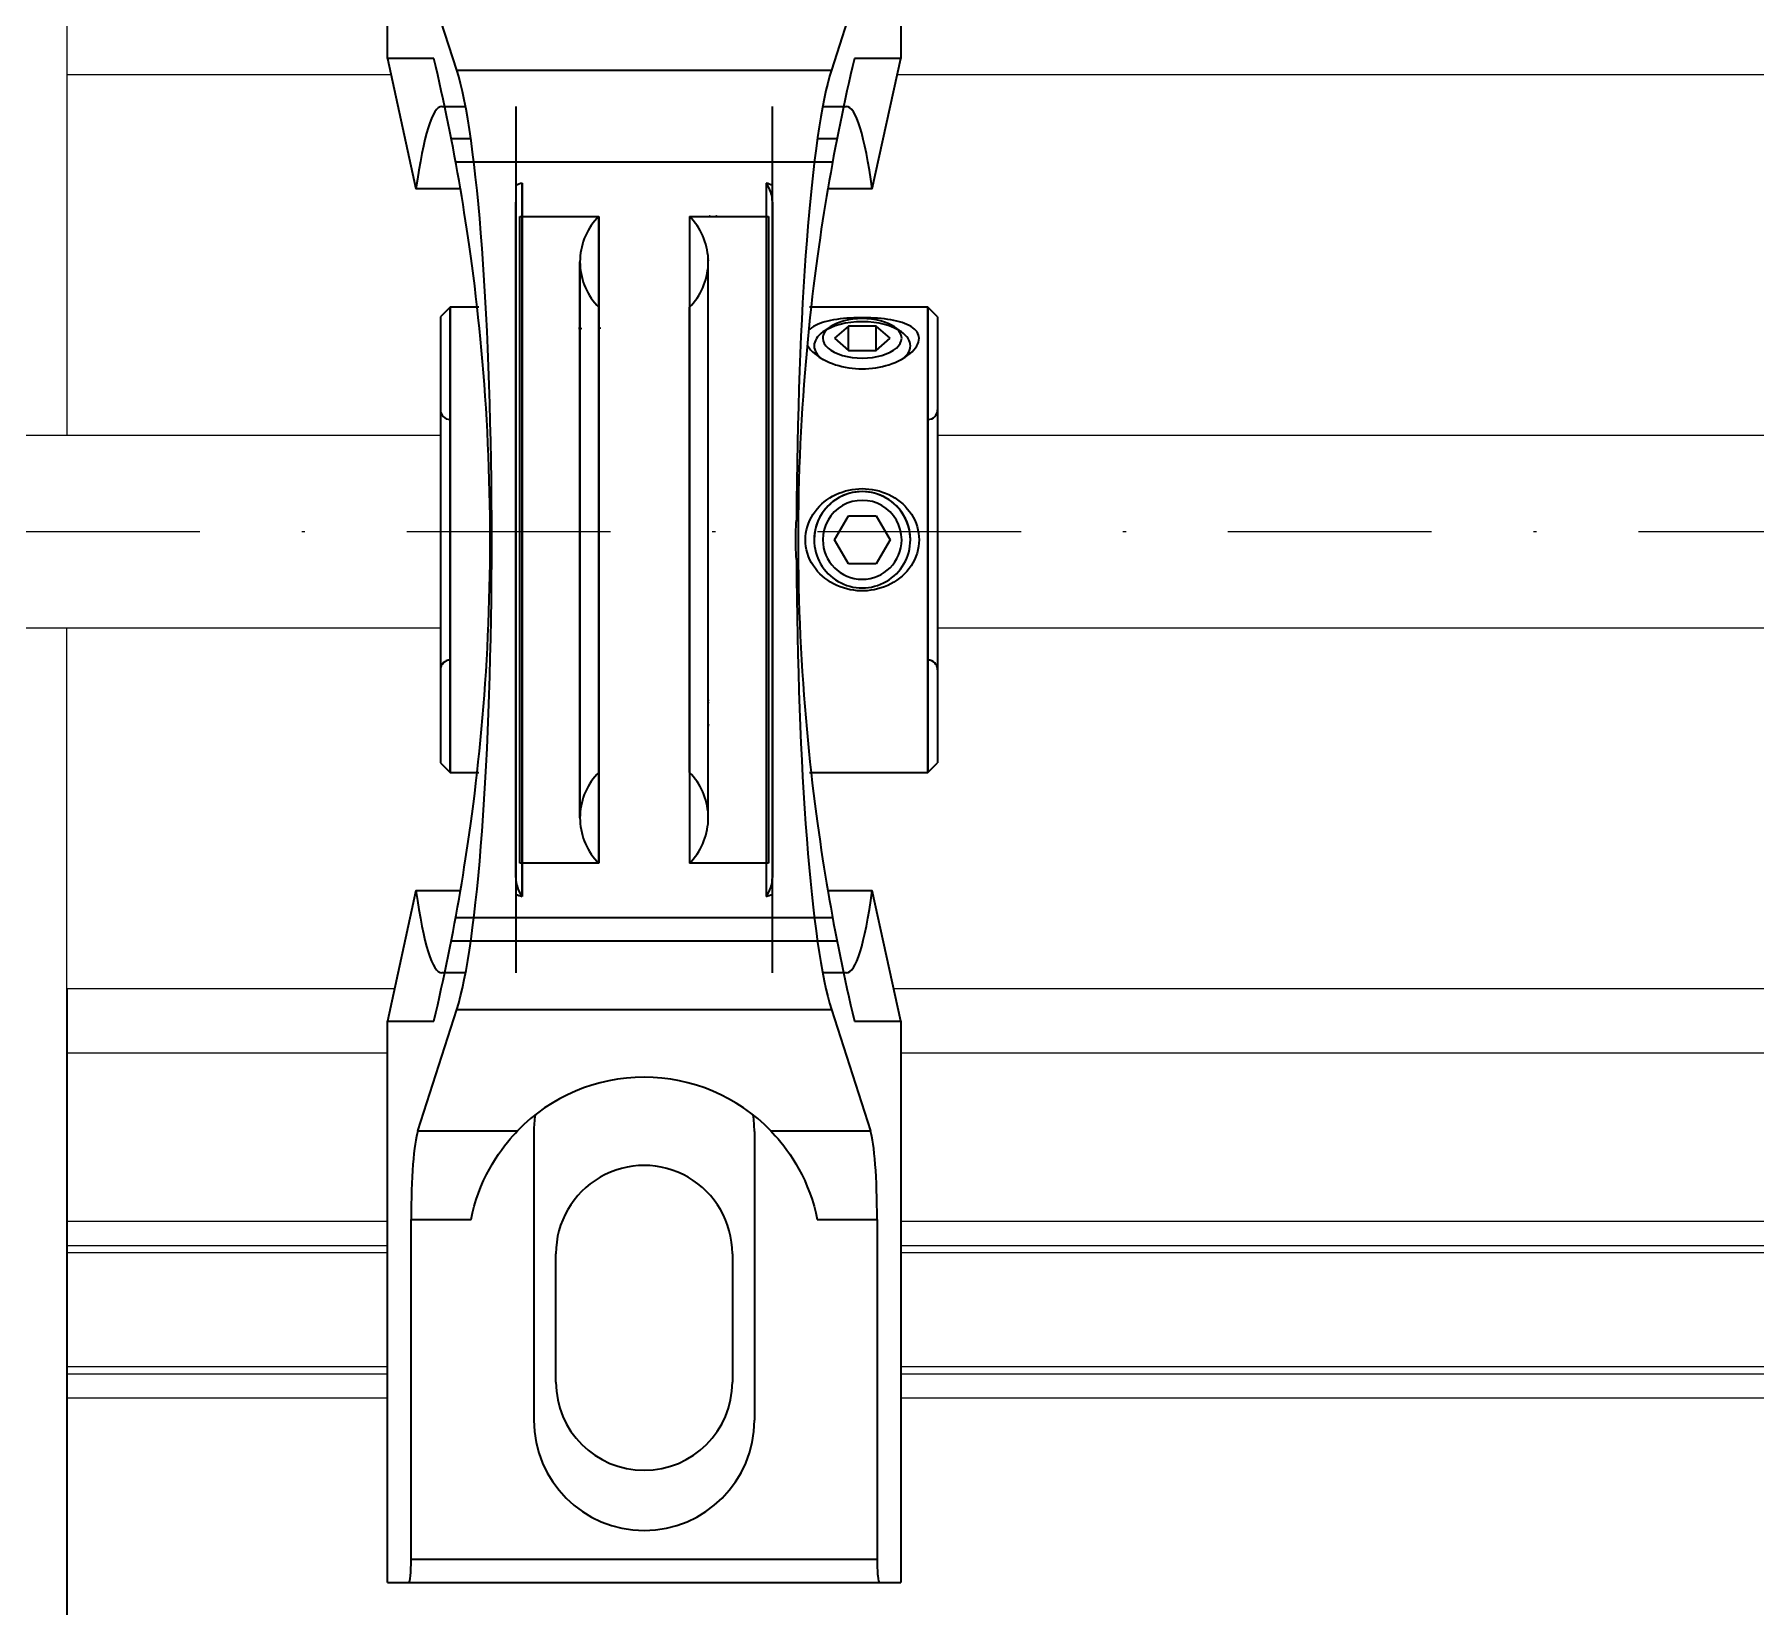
# Model space of a CAD drawing. Header units: millimetres. Extents: x -3183 to 3067, y 1033 to 2218.
# Drawn here: x -2893.1 to -2839.4, y 1999 to 2048 of the extents above; entities that cross this region are included whole.
import ezdxf

# ---------------------------------------------------------------- set-up
doc = ezdxf.new("R2010")
doc.units = ezdxf.units.MM
doc.linetypes.add('KRESKAKROPKA2', pattern=[12.7, 6.35, -3.175, 0, -3.175])
doc.linetypes.add('phl_thick', pattern=[0])
doc.layers.add('Kontury', color=7, linetype='Continuous', lineweight=35)
doc.layers.add('oś', color=7, linetype='KRESKAKROPKA2', lineweight=13)
doc.layers.add('projection', color=7, linetype='Continuous')

msp = doc.modelspace()

# ---------------------------------------------------------------- linework, layer by layer
for p, q in [((-2892.05112, 2066.78669), (-2892.05112, 2035.54289)), ((-2882.05112, 2046.78669), (-2881.94202, 2046.78669)), ((-2866.16022, 2046.78669), (-2717.30112, 2046.78669)), ((-2907.05112, 2035.54289), (-2880.40112, 2035.54289)), ((-2864.90112, 2035.54289), (-2719.55112, 2035.54289)), ((-2907.05112, 2029.54289), (-2880.40112, 2029.54289)), ((-2892.05112, 2028.79289), (-2892.05112, 2029.54289)), ((-2864.90112, 2029.54289), (-2719.55112, 2029.54289)), ((-2881.83292, 2018.28669), (-2892.05112, 2018.28669)), ((-2717.30112, 2018.28669), (-2866.26932, 2018.28669)), ((-2882.05112, 2016.28669), (-2892.05112, 2016.28669)), ((-2717.30112, 2016.28669), (-2866.05112, 2016.28669)), ((-2882.05112, 2011.03669), (-2892.05112, 2011.03669)), ((-2717.30112, 2011.03669), (-2866.05112, 2011.03669)), ((-2882.05112, 2010.28669), (-2892.05112, 2010.28669)), ((-2717.30112, 2010.28669), (-2866.05112, 2010.28669)), ((-2882.05112, 2010.0655), (-2892.05112, 2010.0655)), ((-2717.30112, 2010.0655), (-2866.05112, 2010.0655)), ((-2882.05112, 2006.50789), (-2892.05112, 2006.50789)), ((-2717.30112, 2006.50789), (-2866.05112, 2006.50789)), ((-2882.05112, 2006.28669), (-2892.05112, 2006.28669)), ((-2717.30112, 2006.28669), (-2866.05112, 2006.28669)), ((-2882.05112, 2005.53669), (-2892.05112, 2005.53669)), ((-2717.30112, 2005.53669), (-2866.05112, 2005.53669))]:
    msp.add_line(p, q)
at = {"layer": 'Kontury'}
for p, q in [((-2882.05112, 2047.28669), (-2882.05112, 2064.78669)), ((-2866.05112, 2064.78669), (-2866.05112, 2047.28669)), ((-2879.89131, 2046.92625), (-2881.10883, 2050.70601)), ((-2866.99341, 2050.70601), (-2868.21093, 2046.92625)), ((-2882.05112, 2047.28669), (-2881.16415, 2043.22169)), ((-2880.60557, 2047.28669), (-2882.05112, 2047.28669)), ((-2866.05112, 2047.28669), (-2867.49667, 2047.28669)), ((-2866.93808, 2043.22169), (-2866.05112, 2047.28669)), ((-2879.89131, 2046.92625), (-2868.21093, 2046.92625)), ((-2880.3601, 2045.78669), (-2879.61812, 2045.78669)), ((-2878.05112, 2045.78669), (-2878.05112, 2018.78669)), ((-2870.05112, 2018.78669), (-2870.05112, 2045.78669)), ((-2868.48412, 2045.78669), (-2867.74214, 2045.78669)), ((-2879.45527, 2044.78669), (-2880.06437, 2044.78669)), ((-2868.03787, 2044.78669), (-2868.64697, 2044.78669)), ((-2879.92656, 2044.06169), (-2868.17568, 2044.06169)), ((-2877.85573, 2043.40368), (-2877.85573, 2021.16971)), ((-2877.85573, 2021.16971), (-2877.85573, 2043.40368)), ((-2870.2465, 2043.40368), (-2870.2465, 2021.16971)), ((-2870.2465, 2043.40368), (-2870.2465, 2021.16971)), ((-2879.77752, 2043.22169), (-2881.16415, 2043.22169)), ((-2879.73749, 2042.98445), (-2879.77752, 2043.22168)), ((-2879.6971, 2042.73951), (-2879.73749, 2042.98445)), ((-2868.36475, 2042.98445), (-2868.40514, 2042.73951)), ((-2868.32472, 2043.22168), (-2868.36475, 2042.98445)), ((-2866.93808, 2043.22169), (-2868.32472, 2043.22169)), ((-2879.65654, 2042.48744), (-2879.6971, 2042.73951)), ((-2879.61598, 2042.22887), (-2879.65654, 2042.48744)), ((-2878.05112, 2032.28669), (-2878.05112, 2042.80988)), ((-2877.92612, 2042.36512), (-2875.46533, 2042.36512)), ((-2877.92612, 2022.20827), (-2877.92612, 2042.36512)), ((-2875.52914, 2042.2983), (-2875.58979, 2042.2286)), ((-2875.46533, 2042.36512), (-2875.52914, 2042.2983)), ((-2875.46533, 2022.20827), (-2875.46533, 2042.36512)), ((-2875.46533, 2042.36512), (-2875.46533, 2022.20827)), ((-2872.63691, 2042.36512), (-2872.63691, 2022.20827)), ((-2872.5731, 2042.2983), (-2872.63691, 2042.36512)), ((-2872.63691, 2042.36512), (-2870.17612, 2042.36512)), ((-2872.63691, 2042.36512), (-2872.63691, 2022.20827)), ((-2872.51245, 2042.2286), (-2872.5731, 2042.2983)), ((-2872.02621, 2042.3582), (-2872.03092, 2042.35446)), ((-2872.02107, 2042.36172), (-2872.02621, 2042.3582)), ((-2872.01555, 2042.36503), (-2872.02107, 2042.36172)), ((-2872.00967, 2042.3681), (-2872.01555, 2042.36503)), ((-2872.00348, 2042.37092), (-2872.00967, 2042.3681)), ((-2871.997, 2042.3735), (-2872.00348, 2042.37092)), ((-2871.8075, 2042.3714), (-2871.81726, 2042.37397)), ((-2871.79778, 2042.36858), (-2871.8075, 2042.3714)), ((-2871.78815, 2042.36554), (-2871.79778, 2042.36858)), ((-2871.77865, 2042.36227), (-2871.78815, 2042.36554)), ((-2871.76933, 2042.35878), (-2871.77865, 2042.36227)), ((-2871.76023, 2042.35509), (-2871.76933, 2042.35878)), ((-2870.17612, 2042.36512), (-2870.17612, 2022.20827)), ((-2870.05112, 2042.80988), (-2870.05112, 2032.28669)), ((-2868.4457, 2042.48744), (-2868.48626, 2042.22887)), ((-2868.40514, 2042.73951), (-2868.4457, 2042.48744)), ((-2879.57561, 2041.96447), (-2879.61598, 2042.22887)), ((-2879.5355, 2041.69416), (-2879.57561, 2041.96447)), ((-2875.88071, 2041.75875), (-2875.91606, 2041.67339)), ((-2875.84145, 2041.84238), (-2875.88071, 2041.75875)), ((-2875.79836, 2041.92412), (-2875.84145, 2041.84238)), ((-2875.75155, 2042.00377), (-2875.79836, 2041.92412)), ((-2875.70111, 2042.08118), (-2875.75155, 2042.00377)), ((-2875.64715, 2042.15618), (-2875.70111, 2042.08118)), ((-2875.58979, 2042.2286), (-2875.64715, 2042.15618)), ((-2872.45509, 2042.15618), (-2872.51245, 2042.2286)), ((-2872.40112, 2042.08118), (-2872.45509, 2042.15618)), ((-2872.35069, 2042.00377), (-2872.40112, 2042.08118)), ((-2872.30387, 2041.92412), (-2872.35069, 2042.00377)), ((-2872.26079, 2041.84238), (-2872.30387, 2041.92412)), ((-2872.22153, 2041.75875), (-2872.26079, 2041.84238)), ((-2872.18618, 2041.67339), (-2872.22153, 2041.75875)), ((-2868.52662, 2041.96447), (-2868.56674, 2041.69416)), ((-2868.48626, 2042.22887), (-2868.52662, 2041.96447)), ((-2879.49517, 2041.41423), (-2879.5355, 2041.69416)), ((-2879.45472, 2041.12431), (-2879.49517, 2041.41423)), ((-2876.03194, 2041.22722), (-2876.04259, 2041.13544)), ((-2876.01707, 2041.31841), (-2876.03194, 2041.22722)), ((-2875.998, 2041.40881), (-2876.01707, 2041.31841)), ((-2875.97477, 2041.49823), (-2875.998, 2041.40881)), ((-2875.94744, 2041.58649), (-2875.97477, 2041.49823)), ((-2875.91606, 2041.67339), (-2875.94744, 2041.58649)), ((-2872.1548, 2041.58649), (-2872.18618, 2041.67339)), ((-2872.12747, 2041.49823), (-2872.1548, 2041.58649)), ((-2872.10424, 2041.40881), (-2872.12747, 2041.49823)), ((-2872.08517, 2041.31841), (-2872.10424, 2041.40881)), ((-2872.0703, 2041.22722), (-2872.08517, 2041.31841)), ((-2872.05965, 2041.13544), (-2872.0703, 2041.22722)), ((-2868.60707, 2041.41423), (-2868.64752, 2041.12431)), ((-2868.56674, 2041.69416), (-2868.60707, 2041.41423)), ((-2879.41431, 2040.8247), (-2879.45472, 2041.12431)), ((-2879.37413, 2040.51574), (-2879.41431, 2040.8247)), ((-2876.04899, 2041.04327), (-2876.05112, 2040.95091)), ((-2876.05112, 2040.95091), (-2876.04899, 2040.85854)), ((-2876.05112, 2040.95091), (-2876.05112, 2023.62248)), ((-2876.05112, 2023.62248), (-2876.05112, 2040.95091)), ((-2876.04259, 2041.13544), (-2876.04899, 2041.04327)), ((-2876.04899, 2040.85854), (-2876.04259, 2040.76637)), ((-2876.04259, 2040.76637), (-2876.03194, 2040.67459)), ((-2872.0703, 2040.67459), (-2872.05965, 2040.76637)), ((-2872.05325, 2041.04327), (-2872.05965, 2041.13544)), ((-2872.05965, 2040.76637), (-2872.05325, 2040.85854)), ((-2872.05112, 2040.95091), (-2872.05325, 2041.04327)), ((-2872.05325, 2040.85854), (-2872.05112, 2040.95091)), ((-2872.05112, 2041.01487), (-2872.05091, 2041.01933)), ((-2872.0509, 2041.01026), (-2872.05112, 2041.01487)), ((-2872.05112, 2023.62248), (-2872.05112, 2040.95091)), ((-2872.05112, 2023.62248), (-2872.05112, 2040.95091)), ((-2872.05091, 2041.01933), (-2872.05028, 2041.02383)), ((-2872.05023, 2041.0056), (-2872.0509, 2041.01026)), ((-2872.05028, 2041.02383), (-2872.04924, 2041.02836)), ((-2872.04912, 2041.00089), (-2872.05023, 2041.0056)), ((-2872.04924, 2041.02836), (-2872.04777, 2041.03289)), ((-2872.04756, 2040.99617), (-2872.04912, 2041.00089)), ((-2872.04777, 2041.03289), (-2872.04588, 2041.03742)), ((-2872.04555, 2040.99145), (-2872.04756, 2040.99617)), ((-2872.04588, 2041.03742), (-2872.04356, 2041.04191)), ((-2872.04309, 2040.98674), (-2872.04555, 2040.99145)), ((-2872.04356, 2041.04191), (-2872.04081, 2041.04635)), ((-2872.04018, 2040.98208), (-2872.04309, 2040.98674)), ((-2868.68793, 2040.8247), (-2868.72811, 2040.51574)), ((-2868.64752, 2041.12431), (-2868.68793, 2040.8247)), ((-2879.33435, 2040.19781), (-2879.37413, 2040.51574)), ((-2879.29515, 2039.87133), (-2879.33435, 2040.19781)), ((-2876.03194, 2040.67459), (-2876.01707, 2040.58341)), ((-2876.01707, 2040.58341), (-2875.998, 2040.49301)), ((-2875.998, 2040.49301), (-2875.97477, 2040.40358)), ((-2875.97477, 2040.40358), (-2875.94744, 2040.31532)), ((-2875.94744, 2040.31532), (-2875.91606, 2040.22842)), ((-2875.91606, 2040.22842), (-2875.88071, 2040.14306)), ((-2872.22153, 2040.14306), (-2872.18618, 2040.22842)), ((-2872.18618, 2040.22842), (-2872.1548, 2040.31532)), ((-2872.1548, 2040.31532), (-2872.12747, 2040.40358)), ((-2872.12747, 2040.40358), (-2872.10424, 2040.49301)), ((-2872.10424, 2040.49301), (-2872.08517, 2040.58341)), ((-2872.08517, 2040.58341), (-2872.0703, 2040.67459)), ((-2868.76789, 2040.19781), (-2868.80709, 2039.87133)), ((-2868.72811, 2040.51574), (-2868.76789, 2040.19781)), ((-2879.25671, 2039.53669), (-2879.29515, 2039.87133)), ((-2875.88071, 2040.14306), (-2875.84145, 2040.05943)), ((-2875.84145, 2040.05943), (-2875.79836, 2039.9777)), ((-2875.79836, 2039.9777), (-2875.75155, 2039.89804)), ((-2875.75155, 2039.89804), (-2875.70111, 2039.82063)), ((-2875.70111, 2039.82063), (-2875.64715, 2039.74564)), ((-2875.64715, 2039.74564), (-2875.58979, 2039.67321)), ((-2875.58979, 2039.67321), (-2875.52914, 2039.60352)), ((-2872.5731, 2039.60352), (-2872.51245, 2039.67321)), ((-2872.51245, 2039.67321), (-2872.45509, 2039.74564)), ((-2872.45509, 2039.74564), (-2872.40112, 2039.82063)), ((-2872.40112, 2039.82063), (-2872.35069, 2039.89804)), ((-2872.35069, 2039.89804), (-2872.30387, 2039.9777)), ((-2872.30387, 2039.9777), (-2872.26079, 2040.05943)), ((-2872.26079, 2040.05943), (-2872.22153, 2040.14306)), ((-2868.80709, 2039.87133), (-2868.84553, 2039.53669)), ((-2880.10112, 2039.53669), (-2880.40112, 2039.23669)), ((-2880.40112, 2039.23669), (-2880.40112, 2032.28669)), ((-2880.10112, 2032.28669), (-2880.10112, 2039.53669)), ((-2880.10112, 2039.53669), (-2880.10112, 2032.28669)), ((-2879.20351, 2039.53669), (-2880.10112, 2039.53669)), ((-2879.22086, 2039.20979), (-2879.25671, 2039.53669)), ((-2879.186, 2038.87627), (-2879.22086, 2039.20979)), ((-2875.52914, 2039.60352), (-2875.46533, 2039.53669)), ((-2875.46533, 2032.28669), (-2875.46533, 2039.53669)), ((-2875.46533, 2039.53669), (-2875.46533, 2032.28669)), ((-2872.63691, 2039.53669), (-2872.5731, 2039.60352)), ((-2872.63691, 2032.28669), (-2872.63691, 2039.53669)), ((-2872.63691, 2039.53669), (-2872.63691, 2032.28669)), ((-2868.88138, 2039.20979), (-2868.91624, 2038.87627)), ((-2865.20112, 2039.53669), (-2868.89873, 2039.53669)), ((-2868.84553, 2039.53669), (-2868.88138, 2039.20979)), ((-2868.41319, 2039.07884), (-2868.49293, 2039.05497)), ((-2868.32814, 2039.10082), (-2868.41319, 2039.07884)), ((-2868.238, 2039.12088), (-2868.32814, 2039.10082)), ((-2868.14332, 2039.1389), (-2868.238, 2039.12088)), ((-2868.04469, 2039.15483), (-2868.14332, 2039.1389)), ((-2867.9428, 2039.16864), (-2868.04469, 2039.15483)), ((-2867.83833, 2039.18033), (-2867.9428, 2039.16864)), ((-2867.73197, 2039.18992), (-2867.83833, 2039.18033)), ((-2867.62448, 2039.19746), (-2867.73197, 2039.18992)), ((-2867.51666, 2039.20299), (-2867.62448, 2039.19746)), ((-2867.40933, 2039.20659), (-2867.51666, 2039.20299)), ((-2867.30335, 2039.20834), (-2867.40933, 2039.20659)), ((-2867.19889, 2039.20834), (-2867.30335, 2039.20834)), ((-2867.0929, 2039.20659), (-2867.19889, 2039.20834)), ((-2866.98558, 2039.20299), (-2867.0929, 2039.20659)), ((-2866.87776, 2039.19746), (-2866.98558, 2039.20299)), ((-2866.77027, 2039.18992), (-2866.87776, 2039.19746)), ((-2866.66391, 2039.18033), (-2866.77027, 2039.18992)), ((-2866.55944, 2039.16864), (-2866.66391, 2039.18033)), ((-2866.45755, 2039.15483), (-2866.55944, 2039.16864)), ((-2866.35892, 2039.1389), (-2866.45755, 2039.15483)), ((-2866.26423, 2039.12088), (-2866.35892, 2039.1389)), ((-2866.1741, 2039.10082), (-2866.26423, 2039.12088)), ((-2866.08905, 2039.07884), (-2866.1741, 2039.10082)), ((-2866.00931, 2039.05497), (-2866.08905, 2039.07884)), ((-2865.20112, 2032.28669), (-2865.20112, 2039.53669)), ((-2865.20112, 2039.53669), (-2865.20112, 2032.28669)), ((-2864.90112, 2039.23669), (-2865.20112, 2039.53669)), ((-2864.90112, 2039.23669), (-2864.90112, 2032.28669)), ((-2879.15229, 2038.53656), (-2879.186, 2038.87627)), ((-2876.09508, 2038.88417), (-2875.99559, 2038.87447)), ((-2875.49778, 2038.87747), (-2875.39965, 2038.88782)), ((-2868.91624, 2038.87627), (-2868.94995, 2038.53656)), ((-2868.88034, 2038.85321), (-2868.92333, 2038.81006)), ((-2868.83017, 2038.89379), (-2868.88034, 2038.85321)), ((-2868.77332, 2038.93169), (-2868.83017, 2038.89379)), ((-2868.71044, 2038.96682), (-2868.77332, 2038.93169)), ((-2868.64217, 2038.99908), (-2868.71044, 2038.96682)), ((-2868.56935, 2039.02845), (-2868.64217, 2038.99908)), ((-2868.49293, 2039.05497), (-2868.56935, 2039.02845)), ((-2868.2549, 2038.92027), (-2868.47586, 2038.76402)), ((-2867.68413, 2038.94038), (-2868.11714, 2038.56538)), ((-2868.11714, 2038.56538), (-2867.68413, 2038.19038)), ((-2867.68413, 2038.18261), (-2867.68413, 2038.94038)), ((-2866.81811, 2038.94038), (-2867.68413, 2038.94038)), ((-2866.81811, 2038.18261), (-2866.81811, 2038.94038)), ((-2866.38509, 2038.56538), (-2866.81811, 2038.94038)), ((-2866.81811, 2038.19038), (-2866.38509, 2038.56538)), ((-2866.02637, 2038.76402), (-2866.24734, 2038.92027)), ((-2865.93289, 2039.02845), (-2866.00931, 2039.05497)), ((-2865.86007, 2038.99908), (-2865.93289, 2039.02845)), ((-2865.7918, 2038.96682), (-2865.86007, 2038.99908)), ((-2865.72892, 2038.93169), (-2865.7918, 2038.96682)), ((-2865.67207, 2038.89379), (-2865.72892, 2038.93169)), ((-2865.6219, 2038.85321), (-2865.67207, 2038.89379)), ((-2865.57891, 2038.81006), (-2865.6219, 2038.85321)), ((-2865.54341, 2038.76457), (-2865.57891, 2038.81006)), ((-2865.51573, 2038.71701), (-2865.54341, 2038.76457)), ((-2865.49607, 2038.66768), (-2865.51573, 2038.71701)), ((-2865.48437, 2038.61698), (-2865.49607, 2038.66768)), ((-2865.48491, 2038.50882), (-2865.48049, 2038.56538)), ((-2865.48049, 2038.56538), (-2865.48437, 2038.61698)), ((-2879.11985, 2038.19112), (-2879.15229, 2038.53656)), ((-2879.08882, 2037.84041), (-2879.11985, 2038.19112)), ((-2868.98239, 2038.19112), (-2869.01342, 2037.84041)), ((-2868.94995, 2038.53656), (-2868.98239, 2038.19112)), ((-2868.96641, 2038.36131), (-2868.95003, 2038.32981)), ((-2868.95003, 2038.32981), (-2868.9097, 2038.26894)), ((-2868.9097, 2038.26894), (-2868.86094, 2038.2085)), ((-2868.86094, 2038.2085), (-2868.8042, 2038.14906)), ((-2868.8042, 2038.14906), (-2868.7402, 2038.0912)), ((-2868.7402, 2038.0912), (-2868.66972, 2038.03553)), ((-2868.66972, 2038.03553), (-2868.59365, 2037.98261)), ((-2867.68413, 2038.19038), (-2866.81811, 2038.19038)), ((-2867.68413, 2038.18261), (-2866.81811, 2038.18261)), ((-2866.02637, 2037.898), (-2865.8603, 2038.01543)), ((-2865.90859, 2037.98261), (-2865.83252, 2038.03553)), ((-2865.83252, 2038.03553), (-2865.76204, 2038.0912)), ((-2865.76204, 2038.0912), (-2865.69804, 2038.14906)), ((-2865.69804, 2038.14906), (-2865.6413, 2038.2085)), ((-2865.6413, 2038.2085), (-2865.59254, 2038.26894)), ((-2865.59254, 2038.26894), (-2865.55221, 2038.32981)), ((-2865.55221, 2038.32981), (-2865.52067, 2038.39048)), ((-2865.52067, 2038.39048), (-2865.49825, 2038.45034)), ((-2865.49825, 2038.45034), (-2865.48491, 2038.50882)), ((-2879.05931, 2037.48492), (-2879.08882, 2037.84041)), ((-2879.03145, 2037.12507), (-2879.05931, 2037.48492)), ((-2869.04293, 2037.48492), (-2869.07079, 2037.12507)), ((-2869.01342, 2037.84041), (-2869.04293, 2037.48492)), ((-2868.59365, 2037.98261), (-2868.51925, 2037.93649)), ((-2868.51925, 2037.93649), (-2868.44184, 2037.89345)), ((-2868.44184, 2037.89345), (-2868.35976, 2037.85255)), ((-2868.35976, 2037.85255), (-2868.27253, 2037.81372)), ((-2868.27253, 2037.81372), (-2868.18067, 2037.77745)), ((-2868.18067, 2037.77745), (-2868.08471, 2037.74418)), ((-2868.08471, 2037.74418), (-2867.98531, 2037.71423)), ((-2867.98531, 2037.71423), (-2867.88312, 2037.68794)), ((-2867.88312, 2037.68794), (-2867.77878, 2037.66555)), ((-2867.77878, 2037.66555), (-2867.67301, 2037.6472)), ((-2867.67301, 2037.6472), (-2867.56658, 2037.633)), ((-2867.56658, 2037.633), (-2867.46024, 2037.623)), ((-2867.46024, 2037.623), (-2867.35481, 2037.61712)), ((-2867.35481, 2037.61712), (-2867.25112, 2037.61518)), ((-2867.25112, 2037.61518), (-2867.14742, 2037.61712)), ((-2867.14742, 2037.61712), (-2867.042, 2037.623)), ((-2867.042, 2037.623), (-2866.93566, 2037.633)), ((-2866.93566, 2037.633), (-2866.82922, 2037.6472)), ((-2866.82922, 2037.6472), (-2866.72346, 2037.66555)), ((-2866.72346, 2037.66555), (-2866.61912, 2037.68794)), ((-2866.61912, 2037.68794), (-2866.51693, 2037.71423)), ((-2866.51693, 2037.71423), (-2866.41753, 2037.74418)), ((-2866.41753, 2037.74418), (-2866.32157, 2037.77745)), ((-2866.32157, 2037.77745), (-2866.22971, 2037.81372)), ((-2866.22971, 2037.81372), (-2866.14248, 2037.85255)), ((-2866.14248, 2037.85255), (-2866.0604, 2037.89345)), ((-2866.0604, 2037.89345), (-2865.98299, 2037.93649)), ((-2865.98299, 2037.93649), (-2865.90859, 2037.98261)), ((-2879.00532, 2036.76125), (-2879.03145, 2037.12507)), ((-2869.07079, 2037.12507), (-2869.09692, 2036.76125)), ((-2878.98102, 2036.394), (-2879.00532, 2036.76125)), ((-2878.95864, 2036.02384), (-2878.98102, 2036.394)), ((-2869.12122, 2036.394), (-2869.1436, 2036.02384)), ((-2869.09692, 2036.76125), (-2869.12122, 2036.394)), ((-2880.10112, 2032.28669), (-2880.10112, 2036.03669)), ((-2880.10112, 2036.03669), (-2880.10112, 2032.28669)), ((-2878.93827, 2035.65132), (-2878.95864, 2036.02384)), ((-2869.1436, 2036.02384), (-2869.16397, 2035.65132)), ((-2865.20112, 2032.28669), (-2865.20112, 2036.03669)), ((-2865.20112, 2032.28669), (-2865.20112, 2036.03669)), ((-2878.91994, 2035.277), (-2878.93827, 2035.65132)), ((-2869.16397, 2035.65132), (-2869.1823, 2035.277)), ((-2878.90373, 2034.90146), (-2878.91994, 2035.277)), ((-2878.88968, 2034.52523), (-2878.90373, 2034.90146)), ((-2869.19851, 2034.90146), (-2869.21256, 2034.52523)), ((-2869.1823, 2035.277), (-2869.19851, 2034.90146)), ((-2878.87781, 2034.14892), (-2878.88968, 2034.52523)), ((-2869.21256, 2034.52523), (-2869.22443, 2034.14892)), ((-2878.86812, 2033.77309), (-2878.87781, 2034.14892)), ((-2878.86063, 2033.39835), (-2878.86812, 2033.77309)), ((-2869.23412, 2033.77309), (-2869.24161, 2033.39835)), ((-2869.22443, 2034.14892), (-2869.23412, 2033.77309)), ((-2868.07862, 2033.69413), (-2867.97981, 2033.7379)), ((-2867.97981, 2033.7379), (-2867.87829, 2033.77603)), ((-2867.87829, 2033.77603), (-2867.77469, 2033.80827)), ((-2867.77469, 2033.80827), (-2867.66971, 2033.83454)), ((-2867.66971, 2033.83454), (-2867.56409, 2033.85478)), ((-2867.56409, 2033.85478), (-2867.45859, 2033.86898)), ((-2867.45859, 2033.86898), (-2867.354, 2033.87733)), ((-2867.354, 2033.87733), (-2867.25112, 2033.88006)), ((-2867.25112, 2033.88006), (-2867.14824, 2033.87733)), ((-2867.14824, 2033.87733), (-2867.04365, 2033.86898)), ((-2867.04365, 2033.86898), (-2866.93815, 2033.85478)), ((-2866.93815, 2033.85478), (-2866.83253, 2033.83454)), ((-2866.83253, 2033.83454), (-2866.72755, 2033.80827)), ((-2866.72755, 2033.80827), (-2866.62394, 2033.77603)), ((-2866.62394, 2033.77603), (-2866.52243, 2033.7379)), ((-2866.52243, 2033.7379), (-2866.42362, 2033.69413)), ((-2878.85532, 2033.02531), (-2878.86063, 2033.39835)), ((-2869.24161, 2033.39835), (-2869.24692, 2033.02531)), ((-2868.72217, 2033.17115), (-2868.65622, 2033.2539)), ((-2868.65622, 2033.2539), (-2868.58571, 2033.33149)), ((-2868.58571, 2033.33149), (-2868.51155, 2033.40356)), ((-2868.51155, 2033.40356), (-2868.43441, 2033.46996)), ((-2868.43441, 2033.46996), (-2868.35249, 2033.53241)), ((-2868.35249, 2033.53241), (-2868.26555, 2033.59096)), ((-2868.26555, 2033.59096), (-2868.17408, 2033.64504)), ((-2868.17408, 2033.64504), (-2868.07862, 2033.69413)), ((-2866.42362, 2033.69413), (-2866.32816, 2033.64504)), ((-2866.32816, 2033.64504), (-2866.23669, 2033.59096)), ((-2866.23669, 2033.59096), (-2866.14975, 2033.53241)), ((-2866.14975, 2033.53241), (-2866.06783, 2033.46996)), ((-2866.06783, 2033.46996), (-2865.99069, 2033.40356)), ((-2865.99069, 2033.40356), (-2865.91652, 2033.33149)), ((-2865.91652, 2033.33149), (-2865.84602, 2033.2539)), ((-2865.84602, 2033.2539), (-2865.78007, 2033.17115)), ((-2878.85216, 2032.65455), (-2878.85532, 2033.02531)), ((-2878.85112, 2032.28669), (-2878.85216, 2032.65455)), ((-2869.31962, 2032.59355), (-2869.31444, 2032.69651)), ((-2869.31444, 2032.69651), (-2869.30783, 2032.79972)), ((-2869.30783, 2032.79972), (-2869.29973, 2032.90316)), ((-2869.25008, 2032.65455), (-2869.25112, 2032.28669)), ((-2869.24692, 2033.02531), (-2869.25008, 2032.65455)), ((-2868.98792, 2032.59553), (-2868.96133, 2032.69783)), ((-2868.96133, 2032.69783), (-2868.92722, 2032.7985)), ((-2868.92722, 2032.7985), (-2868.88588, 2032.8968)), ((-2868.88588, 2032.8968), (-2868.83761, 2032.99204)), ((-2868.83761, 2032.99204), (-2868.78284, 2033.08367)), ((-2868.78284, 2033.08367), (-2868.72217, 2033.17115)), ((-2868.11714, 2032.28669), (-2867.68413, 2033.03669)), ((-2867.68413, 2033.03669), (-2867.68413, 2033.03669)), ((-2867.68413, 2033.03669), (-2866.81811, 2033.03669)), ((-2866.81811, 2033.03669), (-2866.81811, 2033.03669)), ((-2866.81811, 2033.03669), (-2866.38509, 2032.28669)), ((-2865.78007, 2033.17115), (-2865.7194, 2033.08367)), ((-2865.7194, 2033.08367), (-2865.66463, 2032.99204)), ((-2865.66463, 2032.99204), (-2865.61635, 2032.8968)), ((-2865.61635, 2032.8968), (-2865.57502, 2032.7985)), ((-2865.57502, 2032.7985), (-2865.54091, 2032.69783)), ((-2865.54091, 2032.69783), (-2865.51432, 2032.59553)), ((-2880.40112, 2032.28669), (-2880.40112, 2025.33669)), ((-2880.10112, 2028.53669), (-2880.10112, 2032.28669)), ((-2880.10112, 2032.28669), (-2880.10112, 2028.53669)), ((-2880.10112, 2032.28669), (-2880.10112, 2025.03669)), ((-2880.10112, 2025.03669), (-2880.10112, 2032.28669)), ((-2878.85216, 2031.91884), (-2878.85112, 2032.28669)), ((-2878.05112, 2021.7635), (-2878.05112, 2032.28669)), ((-2876.07266, 2032.37695), (-2876.06814, 2032.36743)), ((-2876.0676, 2032.20721), (-2876.07198, 2032.19781)), ((-2876.06814, 2032.36743), (-2876.06414, 2032.35766)), ((-2876.06372, 2032.21684), (-2876.0676, 2032.20721)), ((-2876.06414, 2032.35766), (-2876.06068, 2032.3477)), ((-2876.06037, 2032.22666), (-2876.06372, 2032.21684)), ((-2876.06068, 2032.3477), (-2876.05775, 2032.33759)), ((-2876.05754, 2032.23662), (-2876.06037, 2032.22666)), ((-2876.05775, 2032.33759), (-2876.05536, 2032.32738)), ((-2876.05522, 2032.24666), (-2876.05754, 2032.23662)), ((-2876.05536, 2032.32738), (-2876.0535, 2032.31714)), ((-2876.05342, 2032.25674), (-2876.05522, 2032.24666)), ((-2876.0535, 2032.31714), (-2876.05218, 2032.30691)), ((-2876.05214, 2032.26681), (-2876.05342, 2032.25674)), ((-2876.05218, 2032.30691), (-2876.05138, 2032.29674)), ((-2876.05138, 2032.27681), (-2876.05214, 2032.26681)), ((-2876.05138, 2032.29674), (-2876.05112, 2032.28669)), ((-2876.05112, 2032.28669), (-2876.05138, 2032.27681)), ((-2875.46533, 2025.03669), (-2875.46533, 2032.28669)), ((-2875.46533, 2032.28669), (-2875.46533, 2025.03669)), ((-2872.63691, 2032.28669), (-2872.63691, 2025.03669)), ((-2872.63691, 2025.03669), (-2872.63691, 2032.28669)), ((-2870.05112, 2032.28669), (-2870.05112, 2021.7635)), ((-2869.32612, 2032.28669), (-2869.32539, 2032.3886)), ((-2869.32539, 2032.18479), (-2869.32612, 2032.28669)), ((-2869.32539, 2032.3886), (-2869.32324, 2032.4909)), ((-2869.32324, 2032.08249), (-2869.32539, 2032.18479)), ((-2869.32324, 2032.4909), (-2869.31962, 2032.59355)), ((-2869.25112, 2032.28669), (-2869.25008, 2031.91884)), ((-2869.02174, 2032.28669), (-2869.01803, 2032.38913)), ((-2869.01787, 2032.18216), (-2869.02174, 2032.28669)), ((-2869.01803, 2032.38913), (-2869.00679, 2032.49235)), ((-2869.00617, 2032.07682), (-2869.01787, 2032.18216)), ((-2869.00679, 2032.49235), (-2868.98792, 2032.59553)), ((-2868.11714, 2032.28669), (-2868.11714, 2032.28669)), ((-2867.68413, 2031.53669), (-2868.11714, 2032.28669)), ((-2866.38509, 2032.28669), (-2866.81811, 2031.53669)), ((-2866.38509, 2032.28669), (-2866.38509, 2032.28669)), ((-2865.51432, 2032.59553), (-2865.49545, 2032.49235)), ((-2865.48437, 2032.18216), (-2865.49607, 2032.07682)), ((-2865.49545, 2032.49235), (-2865.48421, 2032.38913)), ((-2865.48049, 2032.28669), (-2865.48437, 2032.18216)), ((-2865.48421, 2032.38913), (-2865.48049, 2032.28669)), ((-2865.20112, 2032.28669), (-2865.20112, 2028.53669)), ((-2865.20112, 2028.53669), (-2865.20112, 2032.28669)), ((-2865.20112, 2032.28669), (-2865.20112, 2025.03669)), ((-2865.20112, 2025.03669), (-2865.20112, 2032.28669)), ((-2864.90112, 2032.28669), (-2864.90112, 2025.33669)), ((-2878.85532, 2031.54808), (-2878.85216, 2031.91884)), ((-2869.31962, 2031.97983), (-2869.32324, 2032.08249)), ((-2869.31453, 2031.87688), (-2869.31962, 2031.97983)), ((-2869.30783, 2031.77366), (-2869.31453, 2031.87688)), ((-2869.29986, 2031.67021), (-2869.30783, 2031.77366)), ((-2869.25008, 2031.91884), (-2869.24692, 2031.54808)), ((-2868.98651, 2031.97156), (-2869.00617, 2032.07682)), ((-2868.95883, 2031.86727), (-2868.98651, 2031.97156)), ((-2868.92333, 2031.76473), (-2868.95883, 2031.86727)), ((-2868.88034, 2031.66475), (-2868.92333, 2031.76473)), ((-2868.83017, 2031.56803), (-2868.88034, 2031.66475)), ((-2868.77332, 2031.47513), (-2868.83017, 2031.56803)), ((-2865.67207, 2031.56803), (-2865.72892, 2031.47513)), ((-2865.6219, 2031.66475), (-2865.67207, 2031.56803)), ((-2865.57891, 2031.76473), (-2865.6219, 2031.66475)), ((-2865.54341, 2031.86727), (-2865.57891, 2031.76473)), ((-2865.51573, 2031.97156), (-2865.54341, 2031.86727)), ((-2865.49607, 2032.07682), (-2865.51573, 2031.97156)), ((-2878.86812, 2030.8003), (-2878.86063, 2031.17503)), ((-2878.86063, 2031.17503), (-2878.85532, 2031.54808)), ((-2869.24692, 2031.54808), (-2869.24161, 2031.17503)), ((-2869.24161, 2031.17503), (-2869.23412, 2030.8003)), ((-2868.71044, 2031.38667), (-2868.77332, 2031.47513)), ((-2868.64217, 2031.30322), (-2868.71044, 2031.38667)), ((-2868.56935, 2031.22523), (-2868.64217, 2031.30322)), ((-2868.49293, 2031.15305), (-2868.56935, 2031.22523)), ((-2868.41319, 2031.08651), (-2868.49293, 2031.15305)), ((-2868.32814, 2031.02383), (-2868.41319, 2031.08651)), ((-2867.68413, 2031.53669), (-2867.68413, 2031.53669)), ((-2866.81811, 2031.53669), (-2867.68413, 2031.53669)), ((-2866.81811, 2031.53669), (-2866.81811, 2031.53669)), ((-2866.08905, 2031.08651), (-2866.1741, 2031.02383)), ((-2866.00931, 2031.15305), (-2866.08905, 2031.08651)), ((-2865.93289, 2031.22523), (-2866.00931, 2031.15305)), ((-2865.86007, 2031.30322), (-2865.93289, 2031.22523)), ((-2865.7918, 2031.38667), (-2865.86007, 2031.30322)), ((-2865.72892, 2031.47513), (-2865.7918, 2031.38667)), ((-2878.87781, 2030.42447), (-2878.86812, 2030.8003)), ((-2869.23412, 2030.8003), (-2869.22443, 2030.42447)), ((-2868.238, 2030.96537), (-2868.32814, 2031.02383)), ((-2868.14332, 2030.91176), (-2868.238, 2030.96537)), ((-2868.04469, 2030.86345), (-2868.14332, 2030.91176)), ((-2867.9428, 2030.82081), (-2868.04469, 2030.86345)), ((-2867.83833, 2030.78416), (-2867.9428, 2030.82081)), ((-2867.73197, 2030.75367), (-2867.83833, 2030.78416)), ((-2867.62448, 2030.72943), (-2867.73197, 2030.75367)), ((-2867.51666, 2030.71149), (-2867.62448, 2030.72943)), ((-2867.40933, 2030.69977), (-2867.51666, 2030.71149)), ((-2867.30335, 2030.69403), (-2867.40933, 2030.69977)), ((-2867.19889, 2030.69403), (-2867.30335, 2030.69403)), ((-2867.0929, 2030.69977), (-2867.19889, 2030.69403)), ((-2866.98558, 2030.71149), (-2867.0929, 2030.69977)), ((-2866.87776, 2030.72943), (-2866.98558, 2030.71149)), ((-2866.77027, 2030.75367), (-2866.87776, 2030.72943)), ((-2866.66391, 2030.78416), (-2866.77027, 2030.75367)), ((-2866.55944, 2030.82081), (-2866.66391, 2030.78416)), ((-2866.45755, 2030.86345), (-2866.55944, 2030.82081)), ((-2866.35892, 2030.91176), (-2866.45755, 2030.86345)), ((-2866.26423, 2030.96537), (-2866.35892, 2030.91176)), ((-2866.1741, 2031.02383), (-2866.26423, 2030.96537)), ((-2878.90373, 2029.67193), (-2878.88968, 2030.04815)), ((-2878.88968, 2030.04815), (-2878.87781, 2030.42447)), ((-2869.22443, 2030.42447), (-2869.21256, 2030.04815)), ((-2869.21256, 2030.04815), (-2869.19851, 2029.67193)), ((-2878.91994, 2029.29638), (-2878.90373, 2029.67193)), ((-2869.19851, 2029.67193), (-2869.1823, 2029.29638)), ((-2878.95864, 2028.54955), (-2878.93827, 2028.92207)), ((-2878.93827, 2028.92207), (-2878.91994, 2029.29638)), ((-2869.1823, 2029.29638), (-2869.16397, 2028.92207)), ((-2869.16397, 2028.92207), (-2869.1436, 2028.54955)), ((-2878.98102, 2028.17939), (-2878.95864, 2028.54955)), ((-2869.1436, 2028.54955), (-2869.12122, 2028.17939)), ((-2879.03145, 2027.44832), (-2879.00532, 2027.81214)), ((-2879.00532, 2027.81214), (-2878.98102, 2028.17939)), ((-2869.12122, 2028.17939), (-2869.09692, 2027.81214)), ((-2869.09692, 2027.81214), (-2869.07079, 2027.44832)), ((-2879.05931, 2027.08846), (-2879.03145, 2027.44832)), ((-2872.05028, 2027.26304), (-2872.04924, 2027.27092)), ((-2872.04924, 2027.27092), (-2872.04777, 2027.27884)), ((-2872.04777, 2027.27884), (-2872.04588, 2027.28674)), ((-2872.04588, 2027.28674), (-2872.04356, 2027.29461)), ((-2872.04356, 2027.29461), (-2872.04081, 2027.30241)), ((-2872.04081, 2027.30241), (-2872.03764, 2027.31011)), ((-2869.07079, 2027.44832), (-2869.04293, 2027.08846)), ((-2879.11985, 2026.38227), (-2879.08882, 2026.73298)), ((-2879.08882, 2026.73298), (-2879.05931, 2027.08846)), ((-2872.05112, 2027.24748), (-2872.05091, 2027.25521)), ((-2872.05112, 2026.49743), (-2872.05112, 2027.24748)), ((-2872.05089, 2027.23939), (-2872.05112, 2027.24748)), ((-2872.05091, 2027.25521), (-2872.05028, 2027.26304)), ((-2872.0502, 2027.23121), (-2872.05089, 2027.23939)), ((-2872.04906, 2027.22298), (-2872.0502, 2027.23121)), ((-2872.04745, 2027.21474), (-2872.04906, 2027.22298)), ((-2872.04538, 2027.20651), (-2872.04745, 2027.21474)), ((-2872.04284, 2027.19834), (-2872.04538, 2027.20651)), ((-2872.03984, 2027.19027), (-2872.04284, 2027.19834)), ((-2869.04293, 2027.08846), (-2869.01342, 2026.73298)), ((-2869.01342, 2026.73298), (-2868.98239, 2026.38227)), ((-2879.15229, 2026.03682), (-2879.11985, 2026.38227)), ((-2872.05086, 2026.50615), (-2872.05112, 2026.49743)), ((-2872.05112, 2026.49743), (-2872.05086, 2026.48889)), ((-2872.05006, 2026.51503), (-2872.05086, 2026.50615)), ((-2872.05086, 2026.48889), (-2872.0501, 2026.4803)), ((-2872.0501, 2026.4803), (-2872.04881, 2026.47171)), ((-2872.04874, 2026.52402), (-2872.05006, 2026.51503)), ((-2872.04881, 2026.47171), (-2872.04702, 2026.46315)), ((-2872.04688, 2026.53307), (-2872.04874, 2026.52402)), ((-2868.98239, 2026.38227), (-2868.94995, 2026.03682)), ((-2879.22086, 2025.3636), (-2879.186, 2025.69712)), ((-2879.186, 2025.69712), (-2879.15229, 2026.03682)), ((-2868.94995, 2026.03682), (-2868.91624, 2025.69712)), ((-2868.91624, 2025.69712), (-2868.88138, 2025.3636)), ((-2880.40112, 2025.33669), (-2880.10112, 2025.03669)), ((-2879.25671, 2025.03669), (-2879.22086, 2025.3636)), ((-2868.88138, 2025.3636), (-2868.84553, 2025.03669)), ((-2865.20112, 2025.03669), (-2864.90112, 2025.33669)), ((-2880.10112, 2025.03669), (-2879.20351, 2025.03669)), ((-2879.33435, 2024.37557), (-2879.29515, 2024.70206)), ((-2879.29515, 2024.70206), (-2879.25671, 2025.03669)), ((-2875.79836, 2024.59569), (-2875.84145, 2024.51396)), ((-2875.75155, 2024.67534), (-2875.79836, 2024.59569)), ((-2875.70111, 2024.75275), (-2875.75155, 2024.67534)), ((-2875.64715, 2024.82775), (-2875.70111, 2024.75275)), ((-2875.58979, 2024.90017), (-2875.64715, 2024.82775)), ((-2875.52914, 2024.96987), (-2875.58979, 2024.90017)), ((-2875.46533, 2025.03669), (-2875.52914, 2024.96987)), ((-2872.5731, 2024.96987), (-2872.63691, 2025.03669)), ((-2872.51245, 2024.90017), (-2872.5731, 2024.96987)), ((-2872.45509, 2024.82775), (-2872.51245, 2024.90017)), ((-2872.40112, 2024.75275), (-2872.45509, 2024.82775)), ((-2872.35069, 2024.67534), (-2872.40112, 2024.75275)), ((-2872.30387, 2024.59569), (-2872.35069, 2024.67534)), ((-2872.26079, 2024.51396), (-2872.30387, 2024.59569)), ((-2868.89873, 2025.03669), (-2865.20112, 2025.03669)), ((-2868.84553, 2025.03669), (-2868.80709, 2024.70206)), ((-2868.80709, 2024.70206), (-2868.76789, 2024.37557)), ((-2879.41431, 2023.74869), (-2879.37413, 2024.05765)), ((-2879.37413, 2024.05765), (-2879.33435, 2024.37557)), ((-2875.998, 2024.08038), (-2876.01707, 2023.98998)), ((-2875.97477, 2024.16981), (-2875.998, 2024.08038)), ((-2875.94744, 2024.25806), (-2875.97477, 2024.16981)), ((-2875.91606, 2024.34496), (-2875.94744, 2024.25806)), ((-2875.88071, 2024.43032), (-2875.91606, 2024.34496)), ((-2875.84145, 2024.51396), (-2875.88071, 2024.43032)), ((-2872.22153, 2024.43032), (-2872.26079, 2024.51396)), ((-2872.18618, 2024.34496), (-2872.22153, 2024.43032)), ((-2872.1548, 2024.25806), (-2872.18618, 2024.34496)), ((-2872.12747, 2024.16981), (-2872.1548, 2024.25806)), ((-2872.10424, 2024.08038), (-2872.12747, 2024.16981)), ((-2872.08517, 2023.98998), (-2872.10424, 2024.08038)), ((-2868.76789, 2024.37557), (-2868.72811, 2024.05765)), ((-2868.72811, 2024.05765), (-2868.68793, 2023.74869)), ((-2879.45472, 2023.44908), (-2879.41431, 2023.74869)), ((-2876.04899, 2023.71485), (-2876.05112, 2023.62248)), ((-2876.05112, 2023.62248), (-2876.04899, 2023.53011)), ((-2876.04259, 2023.80702), (-2876.04899, 2023.71485)), ((-2876.04899, 2023.53011), (-2876.04259, 2023.43794)), ((-2876.03194, 2023.89879), (-2876.04259, 2023.80702)), ((-2876.01707, 2023.98998), (-2876.03194, 2023.89879)), ((-2872.0703, 2023.89879), (-2872.08517, 2023.98998)), ((-2872.05965, 2023.80702), (-2872.0703, 2023.89879)), ((-2872.05325, 2023.71485), (-2872.05965, 2023.80702)), ((-2872.05965, 2023.43794), (-2872.05325, 2023.53011)), ((-2872.05112, 2023.62248), (-2872.05325, 2023.71485)), ((-2872.05325, 2023.53011), (-2872.05112, 2023.62248)), ((-2868.68793, 2023.74869), (-2868.64752, 2023.44908)), ((-2879.5355, 2022.87923), (-2879.49517, 2023.15916)), ((-2879.49517, 2023.15916), (-2879.45472, 2023.44908)), ((-2876.04259, 2023.43794), (-2876.03194, 2023.34617)), ((-2876.03194, 2023.34617), (-2876.01707, 2023.25498)), ((-2876.01707, 2023.25498), (-2875.998, 2023.16458)), ((-2875.998, 2023.16458), (-2875.97477, 2023.07515)), ((-2875.97477, 2023.07515), (-2875.94744, 2022.9869)), ((-2875.94744, 2022.9869), (-2875.91606, 2022.9)), ((-2872.18618, 2022.9), (-2872.1548, 2022.9869)), ((-2872.1548, 2022.9869), (-2872.12747, 2023.07515)), ((-2872.12747, 2023.07515), (-2872.10424, 2023.16458)), ((-2872.10424, 2023.16458), (-2872.08517, 2023.25498)), ((-2872.08517, 2023.25498), (-2872.0703, 2023.34617)), ((-2872.0703, 2023.34617), (-2872.05965, 2023.43794)), ((-2868.64752, 2023.44908), (-2868.60707, 2023.15916)), ((-2868.60707, 2023.15916), (-2868.56674, 2022.87923)), ((-2879.61598, 2022.34451), (-2879.57561, 2022.60892)), ((-2879.57561, 2022.60892), (-2879.5355, 2022.87923)), ((-2875.91606, 2022.9), (-2875.88071, 2022.81464)), ((-2875.88071, 2022.81464), (-2875.84145, 2022.731)), ((-2875.84145, 2022.731), (-2875.79836, 2022.64927)), ((-2875.79836, 2022.64927), (-2875.75155, 2022.56962)), ((-2875.75155, 2022.56962), (-2875.70111, 2022.49221)), ((-2875.70111, 2022.49221), (-2875.64715, 2022.41721)), ((-2872.45509, 2022.41721), (-2872.40112, 2022.49221)), ((-2872.40112, 2022.49221), (-2872.35069, 2022.56962)), ((-2872.35069, 2022.56962), (-2872.30387, 2022.64927)), ((-2872.30387, 2022.64927), (-2872.26079, 2022.731)), ((-2872.26079, 2022.731), (-2872.22153, 2022.81464)), ((-2872.22153, 2022.81464), (-2872.18618, 2022.9)), ((-2868.56674, 2022.87923), (-2868.52662, 2022.60892)), ((-2868.52662, 2022.60892), (-2868.48626, 2022.34451)), ((-2879.6971, 2021.83387), (-2879.65654, 2022.08594)), ((-2879.65654, 2022.08594), (-2879.61598, 2022.34451)), ((-2875.46533, 2022.20827), (-2877.92612, 2022.20827)), ((-2875.64715, 2022.41721), (-2875.58979, 2022.34479)), ((-2875.58979, 2022.34479), (-2875.52914, 2022.27509)), ((-2875.52914, 2022.27509), (-2875.46533, 2022.20827)), ((-2872.63691, 2022.20827), (-2872.5731, 2022.27509)), ((-2870.17612, 2022.20827), (-2872.63691, 2022.20827)), ((-2872.5731, 2022.27509), (-2872.51245, 2022.34479)), ((-2872.51245, 2022.34479), (-2872.45509, 2022.41721)), ((-2868.48626, 2022.34451), (-2868.4457, 2022.08594)), ((-2868.4457, 2022.08594), (-2868.40514, 2021.83387)), ((-2879.77752, 2021.3517), (-2879.73749, 2021.58894)), ((-2879.73749, 2021.58894), (-2879.6971, 2021.83387)), ((-2868.40514, 2021.83387), (-2868.36475, 2021.58894)), ((-2868.36475, 2021.58894), (-2868.32472, 2021.3517)), ((-2881.16415, 2021.35169), (-2882.05112, 2017.28669)), ((-2881.16415, 2021.35169), (-2879.77752, 2021.35169)), ((-2868.32472, 2021.35169), (-2866.93808, 2021.35169)), ((-2866.05112, 2017.28669), (-2866.93808, 2021.35169)), ((-2879.92656, 2020.51169), (-2868.17568, 2020.51169)), ((-2880.06437, 2019.78669), (-2868.03787, 2019.78669)), ((-2879.61812, 2018.78669), (-2880.3601, 2018.78669)), ((-2867.74214, 2018.78669), (-2868.48412, 2018.78669)), ((-2892.05112, 2018.28669), (-2892.05112, 1998.28669)), ((-2881.10883, 2013.86737), (-2879.89131, 2017.64714)), ((-2879.89131, 2017.64714), (-2868.21093, 2017.64714)), ((-2868.21093, 2017.64714), (-2866.99341, 2013.86737)), ((-2882.05112, 2017.28669), (-2880.60557, 2017.28669)), ((-2882.05112, 1999.78669), (-2882.05112, 2017.28669)), ((-2867.49667, 2017.28669), (-2866.05112, 2017.28669)), ((-2866.05112, 2017.28669), (-2866.05112, 1999.78669)), ((-2881.10883, 2013.86737), (-2877.99775, 2013.86737)), ((-2878.06483, 2013.79703), (-2877.99775, 2013.86737)), ((-2870.10449, 2013.86737), (-2866.99341, 2013.86737)), ((-2870.10445, 2013.86734), (-2870.03741, 2013.79703)), ((-2878.50148, 2013.26845), (-2878.40796, 2013.39342)), ((-2878.40796, 2013.39342), (-2878.31538, 2013.51031)), ((-2878.31538, 2013.51031), (-2878.22585, 2013.61743)), ((-2878.22585, 2013.61743), (-2878.14158, 2013.71338)), ((-2878.14158, 2013.71338), (-2878.06483, 2013.79703)), ((-2877.48862, 2013.84919), (-2877.48862, 2013.84919)), ((-2877.48862, 2013.84919), (-2877.48862, 2004.84919)), ((-2870.61362, 2013.84919), (-2870.61362, 2013.84919)), ((-2870.61362, 2013.84919), (-2870.61362, 2004.84919)), ((-2870.03741, 2013.79703), (-2869.96066, 2013.71338)), ((-2869.96066, 2013.71338), (-2869.87639, 2013.6174)), ((-2869.87639, 2013.6174), (-2869.78685, 2013.51031)), ((-2869.78685, 2013.51031), (-2869.69428, 2013.39342)), ((-2869.69428, 2013.39342), (-2869.60076, 2013.26845)), ((-2878.87685, 2012.67529), (-2878.78297, 2012.8402)), ((-2878.78297, 2012.8402), (-2878.68823, 2012.99422)), ((-2878.68823, 2012.99422), (-2878.59423, 2013.13671)), ((-2878.59423, 2013.13671), (-2878.50148, 2013.26845)), ((-2869.60076, 2013.26845), (-2869.50801, 2013.13671)), ((-2869.50801, 2013.13671), (-2869.41401, 2012.99422)), ((-2869.41401, 2012.99422), (-2869.31927, 2012.8402)), ((-2869.31927, 2012.8402), (-2869.22539, 2012.67529)), ((-2879.13916, 2012.12514), (-2879.05628, 2012.31667)), ((-2879.05628, 2012.31667), (-2878.96841, 2012.50041)), ((-2878.96841, 2012.50041), (-2878.87685, 2012.67529)), ((-2869.22539, 2012.67529), (-2869.13383, 2012.50041)), ((-2869.13383, 2012.50041), (-2869.04595, 2012.31667)), ((-2869.04595, 2012.31667), (-2868.96308, 2012.12514)), ((-2879.34799, 2011.51751), (-2879.2859, 2011.724)), ((-2879.2859, 2011.724), (-2879.21601, 2011.92707)), ((-2879.21601, 2011.92707), (-2879.13916, 2012.12514)), ((-2868.96308, 2012.12514), (-2868.88623, 2011.92707)), ((-2868.88623, 2011.92707), (-2868.81633, 2011.724)), ((-2868.81633, 2011.724), (-2868.75425, 2011.51751)), ((-2879.44704, 2011.10159), (-2879.4018, 2011.30941)), ((-2879.4018, 2011.30941), (-2879.34799, 2011.51751)), ((-2868.75425, 2011.51751), (-2868.70044, 2011.30941)), ((-2868.70044, 2011.30941), (-2868.6552, 2011.10159)), ((-2881.31479, 2011.10159), (-2879.44704, 2011.10159)), ((-2881.31479, 2000.51169), (-2881.31479, 2011.10159)), ((-2868.6552, 2011.10159), (-2866.78745, 2011.10159)), ((-2866.78745, 2011.10159), (-2866.78745, 2000.51169)), ((-2876.80112, 2006.03669), (-2876.80112, 2010.03669)), ((-2876.80112, 2010.03669), (-2876.80112, 2010.03669)), ((-2871.30112, 2010.03669), (-2871.30112, 2006.03669)), ((-2871.30112, 2010.03669), (-2871.30112, 2010.03669)), ((-2876.80112, 2006.03669), (-2876.80112, 2006.03669)), ((-2871.30112, 2006.03669), (-2871.30112, 2006.03669)), ((-2877.48862, 2004.84919), (-2877.48862, 2004.84919)), ((-2870.61362, 2004.84919), (-2870.61362, 2004.84919)), ((-2881.31479, 2000.51169), (-2866.78745, 2000.51169)), ((-2882.05112, 1999.78669), (-2881.38842, 1999.78669)), ((-2881.38842, 1999.78669), (-2866.71381, 1999.78669)), ((-2866.71381, 1999.78669), (-2866.05112, 1999.78669))]:
    msp.add_line(p, q, dxfattribs=at)
for centre, radius, start, end in [((-2874.05112, 2032.28669), 11.75, 108.892692, 109.902816), ((-2874.05112, 2032.28669), 11.75, 70.097204, 71.107271), ((-2871.05112, 2042.80988), 1, 0, 36.426938), ((-2880.10112, 2036.33669), 0.3, 179.999963, 269.999961), ((-2865.20112, 2036.33669), 0.3, 270.000076, 0.000057), ((-2867.25112, 2032.28669), 1.5, 0, 180.00002), ((-2867.25112, 2032.28669), 1.5, 0, 179.99998), ((-2867.25112, 2032.28669), 1.22938, 0, 180.00002), ((-2867.25112, 2032.28669), 1.22938, 0, 180.00002), ((-2867.25112, 2032.28669), 1.5, 179.99998, 0), ((-2867.25112, 2032.28669), 1.5, 179.99998, 0), ((-2867.25112, 2032.28669), 1.22938, 180.00002, 0), ((-2867.25112, 2032.28669), 1.22938, 180.00002, 0), ((-2880.10112, 2028.23669), 0.3, 90.000039, 180.000037), ((-2865.20112, 2028.23669), 0.3, 359.999943, 89.999924), ((-2877.05112, 2021.7635), 1, 179.999963, 216.426975), ((-2871.05112, 2021.7635), 1, 323.573062, 0), ((-2874.05112, 2032.28669), 11.75, 250.097184, 251.107308), ((-2874.05112, 2032.28669), 11.75, 288.892729, 289.902796), ((-2874.05112, 2013.84919), 3.4375, 171.446477, 180.00002), ((-2874.05112, 2013.84919), 3.4375, 0, 8.553523), ((-2874.05112, 2010.03669), 2.75, 0, 180.00002), ((-2874.05112, 2006.03669), 2.75, 180.00002, 0), ((-2874.05112, 2004.84919), 3.4375, 180.00002, 0)]:
    msp.add_arc(centre, radius, start, end, dxfattribs=at)
for centre, major_axis, ratio, start_param, end_param in [((-2943.85112, 2032.28669), (-65, 0), 1, -2.97255809, -2.90872448), ((-2804.25112, 2032.28669), (65, 0), 1, 2.90872448, 2.97255809), ((-2880.3601, 2032.28669), (0, 15.35), 0.1015625, -2.83616003, -0.30543262), ((-2867.74214, 2032.28669), (0, -15.35), 0.1015625, -2.83616003, -1.61096874), ((-2880.3601, 2032.28669), (0, -13.5), 0.1015625, 3.14159265, 3.76823698), ((-2867.74214, 2032.28669), (0, 13.5), 0.1015625, -0.62664432, 0), ((-2867.25112, 2038.33101), (-1.5, 0), 0.5, -2.52609656, -0.6154961), ((-2867.25112, 2038.56538), (1.22938, 0), 0.5, 0.6154961, 2.52609656), ((-2867.25112, 2038.33101), (-1.5, 0), 0.5, -0.6154961, 0), ((-2867.25112, 2038.56538), (1.22938, 0), 0.5, 2.52609656, 3.14159265), ((-2867.25112, 2038.56538), (1.22938, 0), 0.5, 3.14159265, 6.28318531), ((-2867.25112, 2038.56538), (1.22938, 0), 0.5, 0, 0.6154961), ((-2867.25112, 2038.33101), (-1.5, 0), 0.5, 3.14159265, 3.75708875), ((-2867.25112, 2038.33101), (-1.5, 0), 0.5, 0, 0.6154961), ((-2867.25112, 2038.33101), (-1.5, 0), 0.5, 2.52609656, 3.14159265), ((-2867.74214, 2032.28669), (0, -15.35), 0.1015625, -1.53062391, -0.30543262), ((-2880.3601, 2032.28669), (0, -13.5), 0.1015625, -0.62664432, 0), ((-2943.85112, 2032.28669), (0, -65), 1, 1.33792815, 1.40176176), ((-2804.25112, 2032.28669), (0, 65), 1, 1.7398309, 1.80366451), ((-2867.74214, 2032.28669), (0, 13.5), 0.1015625, 3.14159265, 3.76823698), ((-2874.05112, 2010.03669), (0, -5.5), 1, 2.34128693, 3.94189838), ((-2881.02026, 2011.10159), (0, -2.9), 0.1015625, -2.83616003, -1.57079633), ((-2867.08198, 2011.10159), (0, 2.9), 0.1015625, -1.57079633, -0.30543262), ((-2881.38842, 2000.51169), (0, 0.725), 0.1015625, -3.14159265, -1.57079633), ((-2866.71381, 2000.51169), (0, -0.725), 0.1015625, -1.57079633, 0)]:
    msp.add_ellipse(centre, major_axis=major_axis, ratio=ratio, start_param=start_param, end_param=end_param, dxfattribs=at)
at = {"layer": 'oś'}
msp.add_line((-2907.05112, 2032.54289), (-2625.46196, 2032.54289), dxfattribs=at)
at = {"layer": 'projection', "color": 7, "linetype": 'phl_thick'}
for p, q in [((-2892.05112, 2046.78669), (-2882.05112, 2046.78669)), ((-2892.05112, 1867.15453), (-2892.05112, 2028.79289))]:
    msp.add_line(p, q, dxfattribs=at)

doc.saveas('drawing.dxf')
